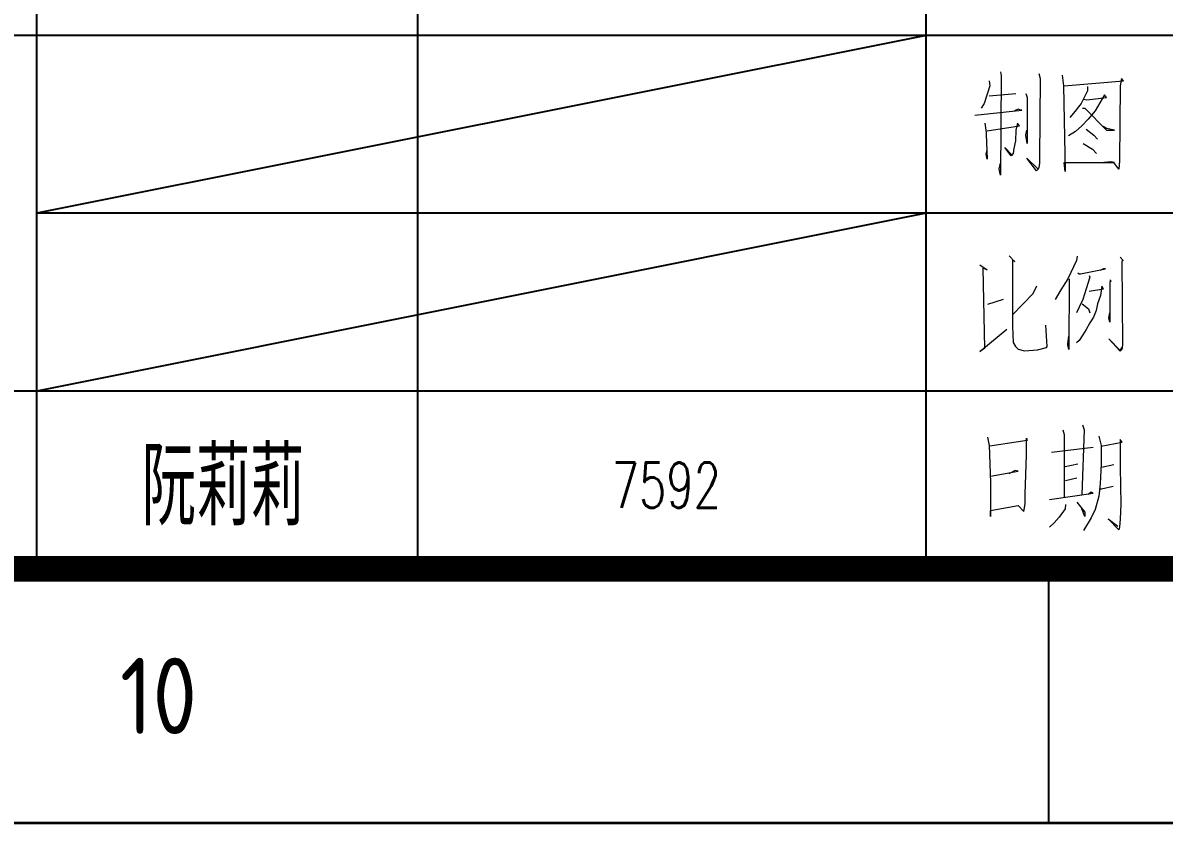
# Model space of a CAD drawing. Extents: x 238398 to 585159, y -66832 to 191977.
# Drawn here: x 515080 to 519572, y -37125 to -33971 of the extents above; entities that cross this region are included whole.
import ezdxf
from ezdxf.enums import TextEntityAlignment as Align

# ---------------------------------------------------------------- set-up
doc = ezdxf.new("R2010")
doc.units = 0
doc.header["$LTSCALE"] = 1000
doc.header["$MEASUREMENT"] = 0
doc.layers.get('0').update_dxf_attribs({"color": 8})
doc.layers.add('PUB_TEXT', color=8, linetype='Continuous', lineweight=20)
doc.styles.add('HZ', font='geditxt.shx', dxfattribs={"width": 0.75, "bigfont": 'hzfs_1.shx'})
doc.styles.get("Standard").update_dxf_attribs({"font": 'gbenor.shx', "bigfont": 'gbcbig.shx'})
doc.styles.add('TK', font='GEDITXT.SHX', dxfattribs={"width": 0.85, "height": 3.5, "bigfont": 'hztxt1.shx'})

# ---------------------------------------------------------------- blocks, each defined once
blk = doc.blocks.new('GEDI_WK_A1')
at = {"color": 3}
blk.add_line((700.833, 0), (700.833, 10), dxfattribs=at)
for points, const_width in [([(0, 0), (841, 0), (841, 594), (0, 594)], 0.1), ([(25, 10), (831, 10), (831, 584), (25, 584)], 1)]:
    blk.add_lwpolyline(points, close=True, dxfattribs=dict(at, const_width=const_width))
blk.add_text('10', height=3, dxfattribs=at).set_placement((665.792, 5), align=Align.MIDDLE)
blk = doc.blocks.new('GEDI_TQ_2012')
at = {"color": 2}
for p, q in [((-170, 0), (-170, 28)), ((-155, 0), (-155, 28)), ((-135, 0), (-135, 28)), ((-90, 21), (-180, 21)), ((0, 14), (-170, 14)), ((0, 7), (-180, 7))]:
    blk.add_line(p, q, dxfattribs=at)
at = {"color": 7}
blk.add_line((0, 0), (-180, 0), dxfattribs=at)
at = {"color": 7, "lineweight": 0}
for points in [[(-132.071, 19.57), (-132.04, 19.406), (-132.071, 15.5), (-132.126, 15.728), (-132.071, 15.963)], [(-130.566, 19.5), (-130.511, 19.304), (-130.534, 16.159), (-130.534, 15.963), (-130.566, 15.798), (-130.589, 15.728), (-130.652, 15.665), (-131.036, 16.159), (-130.589, 15.728)], [(-129.648, 19.437), (-129.593, 19.013), (-129.53, 15.634), (-129.562, 15.994), (-127.586, 15.994), (-127.727, 16.026), (-128.001, 15.994)], [(-132.51, 19.209), (-132.487, 19.013), (-132.706, 18.323), (-132.824, 18.127)], [(-129.562, 19.013), (-127.225, 19.209), (-127.303, 19.304), (-127.358, 19.013), (-127.39, 16.057), (-127.413, 15.728), (-127.609, 15.994)], [(-128.644, 18.982), (-128.644, 18.817), (-128.895, 18.323), (-129.201, 17.931), (-129.342, 17.767)], [(-132.51, 18.621), (-131.46, 18.715)], [(-131.068, 18.715), (-131.013, 18.551), (-131.013, 16.747), (-131.068, 17.076), (-131.036, 17.273)], [(-128.785, 18.488), (-128.668, 18.457), (-127.892, 18.551), (-127.978, 18.653), (-128.339, 18.025), (-128.613, 17.696), (-128.864, 17.437), (-129.115, 17.21), (-129.397, 17.045)], [(-133.075, 17.861), (-131.232, 18.057), (-131.264, 18.057), (-131.373, 18.096), (-131.515, 18.025)], [(-128.84, 18.127), (-128.754, 18.127), (-127.892, 17.273), (-127.586, 17.273), (-127.892, 17.335), (-128.033, 17.406)], [(-132.683, 17.539), (-132.628, 17.178), (-132.628, 17.108), (-132.597, 16.128), (-132.628, 16.324), (-132.597, 16.488)], [(-132.597, 17.241), (-131.318, 17.437), (-131.397, 17.539), (-131.46, 17.273), (-131.483, 16.849), (-131.538, 16.551), (-131.569, 16.355), (-131.648, 16.253), (-131.899, 16.582), (-131.624, 16.292)], [(-128.699, 17.304), (-128.393, 17.076), (-128.252, 16.912)], [(-128.809, 16.747), (-128.448, 16.52), (-128.284, 16.355)], [(-131.732, 12.325), (-131.504, 12.09), (-131.591, 12.16), (-131.591, 11.47), (-131.591, 10.78), (-131.591, 10.161), (-131.591, 9.698), (-131.591, 9.666), (-131.591, 9.533), (-131.567, 8.914), (-131.481, 8.749), (-131.371, 8.647), (-131.12, 8.584), (-130.618, 8.616), (-130.258, 8.718), (-130.226, 8.749), (-130.281, 9.596)], [(-129.055, 12.306), (-129.079, 12.142), (-129.416, 11.42), (-129.69, 10.989), (-129.918, 10.597)], [(-127.354, 12.267), (-127.244, 12.142), (-127.299, 12.11), (-127.267, 8.856), (-127.267, 8.824), (-127.299, 8.628), (-127.354, 8.566), (-127.801, 9.06), (-127.354, 8.597), (-127.299, 8.73)], [(-132.877, 11.964), (-132.594, 11.768), (-132.759, 11.831), (-132.704, 8.678), (-132.877, 8.553), (-131.818, 9.439)], [(-129.024, 11.648), (-128.969, 11.616), (-128.914, 11.616), (-127.942, 11.812), (-128.02, 11.812), (-128.161, 11.749)], [(-129.361, 11.42), (-129.385, 8.628), (-129.416, 8.824), (-129.416, 8.856), (-129.385, 9.154)], [(-128.577, 11.546), (-128.553, 11.483), (-128.695, 11.02), (-128.828, 10.597), (-128.969, 10.299), (-129.079, 10.071)], [(-127.769, 11.381), (-127.714, 11.318), (-127.769, 11.287), (-127.769, 9.711), (-127.801, 9.875), (-127.769, 10.071)], [(-131.591, 9.996), (-130.783, 10.843), (-130.642, 11.141)], [(-128.577, 10.926), (-128.02, 11.02), (-128.075, 11.122), (-128.138, 10.761), (-128.248, 10.432), (-128.302, 10.173), (-128.412, 9.907), (-128.553, 9.679), (-128.695, 9.42), (-128.828, 9.216), (-128.969, 8.989), (-129.079, 8.895)], [(-132.563, 10.419), (-131.951, 10.615)], [(-128.859, 10.432), (-128.608, 10.236), (-128.553, 10.071)], [(-129.616, 5.478), (-129.561, 5.282), (-129.561, 2.827)], [(-128.839, 5.674), (-128.777, 5.478), (-128.863, 2.922)], [(-132.575, 5.188), (-132.521, 4.858), (-132.489, 4.137), (-132.466, 3.384), (-132.466, 3.282), (-132.466, 2.757), (-132.466, 2.067), (-132.466, 2.302), (-131.376, 2.498), (-131.156, 2.263), (-131.101, 2.561), (-131.101, 2.953), (-131.07, 3.706), (-131.046, 4.498), (-131.046, 5.149), (-131.015, 5.055), (-132.489, 4.827)], [(-128.196, 5.219), (-128.11, 4.858), (-128.11, 4.137), (-128.142, 3.345), (-128.196, 2.859), (-128.338, 2.333), (-128.502, 2.004), (-128.808, 1.51)], [(-128.11, 4.827), (-127.279, 4.992), (-127.357, 5.086), (-127.357, 4.066), (-127.357, 4.004), (-127.334, 2.529), (-127.357, 1.973), (-127.389, 1.643), (-127.412, 1.541), (-127.836, 1.973), (-127.444, 1.675)], [(-130.063, 4.592), (-128.416, 4.788)], [(-129.53, 4.035), (-129.028, 4.137)], [(-128.087, 4.004), (-127.608, 4.106)], [(-132.466, 3.643), (-131.376, 3.839), (-131.493, 3.87), (-131.736, 3.745)], [(-129.506, 3.478), (-129.059, 3.58)], [(-128.142, 3.149), (-128.087, 3.149), (-127.64, 3.251)], [(-130.141, 2.725), (-128.416, 2.984), (-128.502, 3.023), (-128.612, 2.922)], [(-129.506, 2.529), (-129.53, 2.365), (-129.757, 2.035), (-129.953, 1.808), (-130.141, 1.643)], [(-129.059, 2.624), (-128.753, 2.231), (-128.753, 2.067), (-128.863, 2.365)]]:
    blk.add_lwpolyline(points, dxfattribs=at)
blk.add_text('445566', height=0.0001).set_placement((-132.466, 2.302))
blk = doc.blocks.new('CEEC_TK_A1')
for name, p in [('GEDI_WK_A1', (0, 0)), ('GEDI_TQ_2012', (831, 10))]:
    blk.add_blockref(name, p)
at = {"style": 'TK', "width": 0.85}
for tag, height, p in [('PROJECTNAME', 4.75, (776, 44)), ('PHASE', 4, (818, 44)), ('DRAWINGNAME', 4.75, (786, 31))]:
    blk.add_attdef(tag, text='', height=height, dxfattribs=at).set_placement(p, align=Align.MIDDLE_CENTER)
for tag, p, height in [('APPROVE', (663, 32.75), 3.5), ('DESIGN', (708, 32.75), 3.5), ('REVIEW1', (663, 25.75), 3.5), ('DRAW', (708, 25.75), 3.5), ('DRAWINGNUMBER', (758, 18.5), 4), ('REVIEW2', (663, 18.75), 3.5), ('PROPORTION', (708, 18.75), 3.5), ('CHECK', (663, 11.75), 3.5), ('DATE', (708, 11.75), 3.5), ('VERSION', (824, 11.75), 3.5)]:
    blk.add_attdef(tag, p, '', height=height, dxfattribs=at)

msp = doc.modelspace()

# ---------------------------------------------------------------- linework, layer by layer
for points in [[(518634.5, -34019.8), (515134.5, -34719.8)], [(518634.5, -34719.8), (515134.5, -35419.8)]]:
    msp.add_lwpolyline(points)

# ---------------------------------------------------------------- block references
at = {"xscale": 100, "yscale": 100, "zscale": 100}
msp.add_blockref('CEEC_TK_A1', (449034.5, -37119.8), dxfattribs=at)

# ---------------------------------------------------------------- texts
at = {"layer": 'PUB_TEXT', "style": 'HZ', "width": 0.7}
for s, height, p in [('阮莉莉', 304.25, (515548.2, -35948.8)), ('7592', 178.56, (517398.1, -35879.4))]:
    msp.add_text(s, height=height, dxfattribs=at).set_placement(p)

doc.saveas('drawing.dxf')
